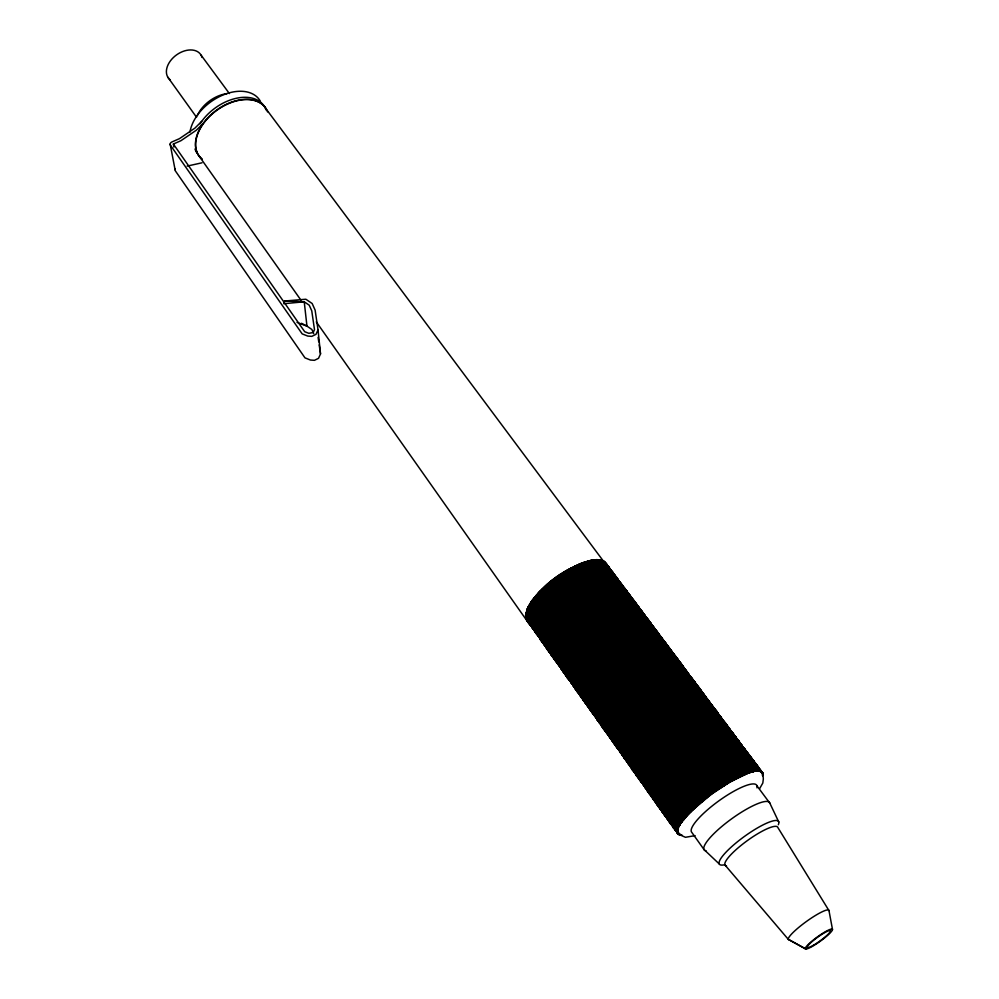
<?xml version="1.0" encoding="UTF-8"?>
<svg xmlns="http://www.w3.org/2000/svg" width="999" height="999" viewBox="0 0 999 999"><rect width="100%" height="100%" fill="white"/><g stroke="black" fill="none" stroke-linecap="round" stroke-linejoin="round"><path stroke-width="1.5" d="M630.606 596.578L629.857 596.453L638.586 606.73C676.51 666.358 678.87 739.372 696.965 805.956C693.006 810.751 666.957 831.38 681.98 835.064L679.832 835.201L677.322 831.368L679.108 834.739L679.869 834.677L677.297 831.892L678.046 831.83M689.76 676.298L671.116 651.023L670.067 651.211L650.574 630.794C625.162 607.429 596.84 587.437 566.77 570.541C553.059 578.259 540.884 588.836 531.368 601.435L527.922 607.28L525.561 615.621L539.435 634.427L553.771 657.929C596.728 717.919 670.329 742.594 729.794 782.155L748.888 772.789L754.62 771.191L761.113 771.315L762.886 773.039L763.323 779.033L762.811 783.041L759.627 788.636M744.305 749.375L741.77 745.104C729.282 729.807 718.493 713.286 705.918 698.064L705.257 697.377C701.273 689.447 694.23 683.716 690.172 675.848L688.748 675.074L679.932 662.05L675.324 657.33L667.369 645.242L663.461 641.233L640.247 609.053L637.986 607.342L634.54 601.311L630.619 597.265L604.994 562.2L603.046 560.714L596.965 559.64L590.996 560.302C564.847 567.869 540.334 585.102 527.085 609.153L538.936 634.015L558.99 652.21L579.919 667.095L603.758 681.668L686.638 728.583L715.321 746.902L749.537 772.826L741.645 752.959L727.172 726.036L726.136 726.285L706.081 705.257C656.755 658.204 594.305 629.607 535.826 596.141L540.097 611.263L551.086 641.071L564.822 669.842C610.064 720.229 677.697 742.594 732.529 780.644C725.037 747.364 714.322 714.535 696.64 685.189L695.604 685.401L675.848 664.71C639.06 630.294 595.354 604.645 550.911 581.48C559.09 625.836 571.828 669.642 592.981 709.652C624.575 747.227 671.415 768.231 712.824 793.243L729.794 782.155C721.94 746.465 711.388 710.901 692.344 679.432L691.308 679.645L671.603 659.003C636.688 626.435 595.616 601.548 553.483 579.52C561.763 626.498 574.637 673.089 597.065 715.421C626.773 751.148 670.804 771.678 710.039 795.329L712.824 793.243L697.502 722.776L689.597 695.217L680.119 670.429L666.92 645.404L642.27 619.655L617.944 598.713L592.107 580.032L572.152 567.594C583.591 632.08 594.542 698.114 626.086 756.43C643.156 779.208 669.03 794.442 692.432 810.152L710.039 795.329C698.413 742.482 691.133 686.975 662.737 639.797L661.688 639.984L659.939 636.875L638.136 614.11L613.861 593.219L588.086 574.6L574.8 566.321C587.162 633.129 597.439 701.872 630.294 762.374C645.716 783.303 669.13 797.652 690.396 812.212L692.432 810.152C671.353 741.033 670.779 664.909 633.878 601.186L632.829 601.336L613.686 581.318L589.735 560.726L581.493 563.111L566.77 570.541C576.81 630.244 588.773 690.759 617.719 744.605C638.286 771.028 669.043 788.161 696.965 805.956C710.376 793.855 725.611 783.628 741.832 775.736C747.851 773.463 762.499 766.183 762.512 775.761M645.429 616.52L640.409 609.777L617.732 586.725L587.337 561.488C606.543 638.985 612.187 721.29 651.585 792.457L655.893 798.551L682.03 821.752C646.415 740.808 652.622 646.89 609.727 568.868L608.678 568.993L600.174 560.039L589.735 560.726C610.526 640.284 615.272 725.262 655.893 798.551L660.214 804.657L680.606 823.551L677.634 828.845L677.647 833.815L679.108 834.739M525.561 615.621L528.059 621.44L557.292 661.076L559.053 665.297L563.299 670.017L565.059 674.25L569.33 679.008L569.018 679.844L585.164 700.474L591.296 709.627L590.971 710.451L605.406 728.146L619.855 748.101L636.738 772.939L639.797 779.682L634.29 771.278L634.665 770.479L630.082 765.321L607.404 730.494L578.733 692.207L562.937 667.644L540.971 637.412L530.944 614.597L527.085 609.153M616.545 578.521L620.854 582.941L624.175 588.761L628.109 592.807L650.474 623.576M640.584 780.231L638.898 776.46M641.907 612.062L641.907 611.376M638.586 778.308L644.03 785.102L640.746 781.83L627.859 760.739L628.234 759.939L603.059 726.623L591.021 707.342L578.571 691.033L566.908 673.251L556.805 660.726L551.123 650.936L546.915 646.266L543.456 638.486L537.237 630.444L527.247 609.79L526.773 611.45C537.687 644.03 573.688 657.654 599.612 675.898C651.648 705.581 706.305 732.267 751.448 772.302C745.291 757.504 739.198 741.745 729.008 729.295L706.081 705.257L701.71 699.4C654.095 654.145 594.38 625.636 537.587 594.03L544.018 616.758L555.032 646.628L570.404 678.508L589.485 708.478C616.046 750.162 659.877 777.409 701.972 801.66C686.363 741.021 683.279 674.063 647.864 620.666L625.849 597.627L601.735 576.885L582.517 563.024C598.438 636.463 606.256 713.361 643.019 780.356C653.296 796.078 670.479 806.468 684.889 818.131C654.807 740.821 658.791 652.834 617.719 579.557L616.67 579.695L597.689 559.84C628.721 645.891 627.197 742.032 673.276 823.126L677.672 829.332C629.994 746.515 633.953 647.19 599.125 560.177L614.997 576.71L639.01 607.804M659.465 635.414L648.601 621.453L646.74 617.632L642.819 613.598L642.657 612.175L617.732 586.725L615.996 583.716L613.998 583.953L611.713 581.555L595.704 560.064C624.325 644.442 624.063 737.861 668.905 816.945L670.691 820.279L678.408 827.896C632.342 745.142 638.398 645.816 600.561 560.514L601.61 560.377L612.911 572.302L615.871 577.41M652.197 626.036L649.15 620.791L643.568 614.397M612.662 574.338L613.723 574.2C655.769 649.837 650.511 740.846 683.466 819.942C670.866 809.689 656.093 800.236 647.29 786.4C609.178 717.332 602.522 637.712 584.927 562.25L597.714 571.478L621.778 592.17L645.254 616.058L650.287 623.813L654.944 628.608L655.381 630.906M593.718 560.277L605.656 570.541L627.447 593.331C668.88 658.591 666.296 740.384 690.396 812.212L688.361 814.26C669.492 800.586 648.189 787.512 634.515 768.343C600.387 705.631 590.759 634.165 577.459 565.059L609.802 587.762L634.028 608.591L638.136 614.11L665.646 642.856L669.43 649.3L667.369 645.242L662.737 640.471L656.643 630.993L652.722 626.972L642.045 612.112L640.996 612.275L621.778 592.17L620.042 589.135L618.044 589.398L613.998 583.953L612.025 584.215L609.74 581.805L593.718 560.277C619.817 643.031 621.028 733.666 664.547 810.788L668.905 816.945L679.133 826.46C635.164 743.606 642.457 644.567 601.997 560.851L607.392 566.495L627.31 592.469M646.915 619.093L644.505 615.259M648.401 620.654L647.677 619.193M651.947 796.203L641.533 781.83M686.613 672.115L688.336 675.199L688.386 673.363L681.318 665.459C647.939 627.21 605.794 597.877 561.351 573.901C570.529 628.608 583.054 683.578 609.415 732.866L632.317 769.904L644.542 784.115M649.35 622.227L625.849 597.627L624.113 594.592L622.115 594.842L618.044 589.398L616.071 589.647L612.025 584.215L610.039 584.465L607.754 582.055L591.733 560.501C615.197 641.645 618.106 729.457 660.214 804.657L664.547 810.788L679.869 825.012C638.473 741.895 646.091 643.456 603.433 561.188C624.587 591.046 631.38 628.658 639.123 663.798C649.425 717.856 659.303 772.502 680.606 823.551L688.361 814.26C662.262 740.296 665.883 655.581 623.401 587.924L595.704 560.064M671.016 651.373L650.099 622.327M679.832 824.512L619.505 739.447L617.744 735.689L623.039 728.134C639.472 709.827 660.252 694.705 683.328 686.151L691.183 684.54L708.591 702.784L709.627 702.559C723.326 725.636 733.541 750.611 740.409 776.535C702.509 749.362 660.739 728.321 620.466 704.969C596.952 689.71 570.154 675.774 552.984 653.109L539.335 624.512L531.156 602.297C594.155 641.982 664.959 670.591 719.292 722.976L739.485 744.143L740.509 743.88L755.256 771.24C714.66 733.104 666.033 705.294 617.332 678.933C585.227 660.789 551.448 643.368 526.073 616.008L531.655 625.624L541.483 637.774L547.127 647.489L557.105 659.864L562.812 669.68L578.896 690.197L591.158 708.491L595.367 715.371L595.029 716.196L597.464 718.818L597.127 719.63L624.125 755.094L626.261 758.591L625.898 759.402L630.456 764.522L635.601 773.738L640.983 778.933L640.609 779.72L645.292 786.001L644.904 786.787L647.489 791.121L651.523 795.454L650.374 793.256M665.097 643.344L651.048 623.913L649.225 623.301L629.932 603.096L605.769 582.305L580.107 563.798C594.343 635.214 603.384 709.402 638.761 774.337C650.524 791.92 670.179 803.121 686.325 816.308C659.29 740.746 661.675 655.881 621.74 584.939L620.679 585.077L601.66 565.184L599.962 562.212L592.719 563.286L589.735 560.726M746.278 751.947C692.519 680.356 607.267 644.755 532.305 600.337L543.231 630.007L556.918 658.666L573.463 685.801C585.864 702.647 600.824 717.931 609.865 737.299C622.639 754.757 638.136 770.554 647.502 790.559L651.685 796.215M640.646 610.764L649.15 620.791L648.801 621.678L653.246 626.273L656.318 631.543L652.734 626.286L645.704 625.049L639.81 625.986C613.486 634.69 588.911 651.935 574.313 675.736L576.048 679.382L679.869 825.012M654.195 628.521L654.208 627.847M663.885 641.47L665.272 643.731L665.646 642.856L661.013 638.061L656.643 630.993L654.42 629.345L650.836 623.114L646.153 617.607L645.104 617.782M711.163 704.957L692.644 679.045L685.576 671.153C650.474 630.769 605.481 600.674 558.628 575.574C567.532 627.772 580.182 680.019 605.282 727.022C631.193 759.028 669.817 778.321 704.47 799.5C690.321 741.196 686.051 677.247 651.985 626.186L629.932 603.096L628.184 600.049L626.186 600.324L622.115 594.842L620.142 595.117L616.071 589.647L614.098 589.909L610.039 584.465L608.004 584.74L591.945 563.099C569.193 569.817 548.751 584.652 533.928 603.146L528.771 612.699L531.093 615.234L530.469 616.246L532.792 618.781L532.155 619.792L534.477 622.327L533.853 623.339L536.176 625.886L535.539 626.897L537.874 629.432L537.237 630.444L538.748 633.304M602.722 565.034L594.979 565.659C571.391 572.077 550.162 587.574 535.252 606.893L530.944 614.597L533.266 617.132L543.306 637.861L626.723 754.919L628.433 758.104L627.797 759.64L629.932 763.186L636.675 771.877L649.512 790.996L654.27 800.436L655.044 800.399L651.748 797.152L647.065 790.309L647.452 789.522L642.819 784.302L643.194 783.516L640.671 780.781L641.046 779.982L636.438 774.799L636.738 772.939L634.59 769.417L628.309 761.026L627.235 761.9L628.883 763.673M662.737 639.797L663.461 641.233L656.88 631.83L634.028 608.591L632.28 605.544L630.282 605.819L626.186 600.324L624.213 600.599L620.142 595.117L618.156 595.379L614.098 589.909L612.062 590.197L608.004 584.74C585.189 591.758 564.697 606.643 549.587 625.112L544.83 632.916L546.503 636.538L617.807 736.288L617.182 737.824L618.881 740.983L679.095 825.961M657.592 633.279L656.867 632.504M660.439 637.062L654.407 628.671L653.371 628.846L636.375 611.051L628.421 612.225L622.027 604.22L596.128 585.489L569.492 568.856C580.057 631.043 591.67 694.367 621.89 750.499C640.584 775.174 669.08 791.083 694.48 808.091C675.624 741.071 673.613 668.006 637.949 606.643M659.303 635.664L656.88 631.83M660.052 635.764L665.272 643.731M655.781 801.46L655.019 800.948M692.344 679.432L695.092 683.466M657.542 804.232L652.372 796.353M658.915 637.075L661.038 637.399L663.211 639.672C668.181 648.963 676.048 655.893 681.306 664.984M651.773 625.374L653.246 626.273L652.896 627.16L657.367 631.78L663.186 640.347L655.781 631.306L654.745 631.505M638.736 608.141L628.209 593.456L608.379 573.389L606.705 570.392L598.988 571.041C575.374 577.547 554.133 593.044 539.148 612.362L534.815 620.054L537.15 622.589L540.397 629.095L539.91 630.731L627.36 753.396L629.07 756.593L628.433 758.104L636.9 770.054L636.301 772.677L649.462 789.947L653.796 797.052L653.408 797.839L655.968 800.611L655.606 802.409L660.314 809.277L661.088 809.227L657.792 805.968L645.242 784.952L644.855 785.738L649.125 791.77L666.733 814.372L672.427 823.188M661.001 808.641L659.315 806.455L662.774 811.425M696.64 685.189L696.628 685.826C710.414 702.384 721.827 721.228 735.963 737.724L737.399 740.072M662.487 638.923L677.235 659.477M666.633 645.154L666.658 644.492M671.253 651.398L669.093 647.652L666.92 645.404L665.871 645.591L646.415 625.212L622.027 604.22L612.062 590.197C589.235 597.302 568.718 612.2 553.546 630.656L548.214 640.122L549.925 643.706L617.182 737.824L616.558 739.36L618.256 742.519L678.371 827.397M661.813 810.289L658.141 804.158L653.446 798.863L653.833 798.076L649.175 792.806L649.562 792.032L647.015 789.272L647.34 787.449L640.534 778.671L641.146 776.073L636.9 770.054L637.549 768.556L629.07 756.593L630.444 754.095L628.646 750.349L599.425 709.178C581.318 665.384 571.952 618.743 564.06 572.215C596.628 590.034 627.409 611.201 654.745 636.388L677.085 659.79C700.386 699.312 709.165 744.942 718.468 789.285C672.939 761.101 620.242 739.497 584.865 698.164C566.308 662.849 553.946 624.612 546.078 585.576C607.467 617.357 669.342 652.984 713.473 707.379M678.196 660.851L678.184 659.627L676.036 658.054L670.117 649.338L667.282 648.289L668.319 648.089L677.472 658.865L698.438 688.361L703.671 693.718L703.646 694.904L701.947 693.169M671.116 651.023C696.852 693.556 705.556 743.219 715.609 791.158C672.102 764.71 622.365 743.331 588.923 703.895C568.968 666.233 556.605 625.137 548.339 583.453C595.067 607.817 641.445 634.178 680.119 670.429L699.924 691.171L700.961 690.958L710.326 703.471M670.092 649.999L671.54 650.824L675.262 656.593M677.097 659.352L672.564 652.509M687.474 673.314L675.024 655.694L650.574 630.794L648.788 627.697L640.859 628.97C617.919 636.65 597.302 651.635 581.618 670.042L575.499 680.968L577.235 684.602L616.558 739.36L615.946 740.896L617.632 744.043L677.634 828.845M700.961 690.958C717.294 718.181 727.921 748.338 735.264 779.12C678.92 738.973 607.854 716.171 560.864 664.248L547.152 635.526L534.065 598.239C594.255 633.541 659.415 662.337 710.464 711.151C718.144 720.341 726.86 731.168 736.038 737.911L740.384 743.643C729.982 728.533 717.107 715.272 704.22 702.022L696.39 703.746C673.276 712.562 652.447 727.722 635.776 745.991L630.394 753.508L638.898 765.496L637.549 768.556L641.82 774.575L641.146 776.073L652.26 790.983L654.02 794.242L653.334 795.741L662.449 810.264L662.05 811.038L664.622 815.371L672.252 824.749L677.684 833.278C671.803 824.824 668.131 815.696 659.877 807.479L660.277 806.705C658.778 804.782 655.244 801.935 655.931 799.575L646.902 787.187L649.263 781.405C665.858 758.291 690.858 740.721 717.282 730.257L724.75 728.658L726.61 731.955L746.565 752.834L756.231 765.321L756.405 764.285C725.149 729.033 688.261 699.2 647.614 675.374C608.441 651.623 566.158 632.979 528.858 606.193L545.154 642.045C562.162 664.497 588.773 678.209 612.075 693.269C657.13 719.155 703.933 742.569 745.217 774.425L732.654 740.896L716.633 711.063L688.711 681.955L663.773 660.439L637.25 641.183L609.914 623.975L543.831 587.687C551.423 624.063 563.623 659.49 580.831 692.457C618.169 735.639 673.776 757.504 721.34 787.424C711.163 743.268 703.346 695.354 675.699 658.291L675.724 656.418L669.405 648.588M675.024 655.694L690.122 676.498C698.451 689.298 709.003 700.212 717.12 712.936L717.831 712.974C724.762 723.551 732.717 733.603 740.384 743.643L735.014 738.174M699.924 691.171L705.257 697.377L680.119 670.429L678.296 667.257L670.416 668.768C647.377 677.047 626.66 692.132 610.451 710.464L605.244 718.069L603.421 722.776L605.182 726.46L615.946 740.896L615.247 741.882C639.51 767.22 669.342 786.225 699.462 803.808C683.279 741.445 679.582 674.188 646.153 617.607M676.036 658.054L676.073 657.404M658.566 634.228C688.224 683.728 694.792 742.132 707.255 797.414C670.479 776.186 632.529 755.256 602.834 724.337L603.521 723.338L579.095 688.823L580.669 683.441L585.689 675.749C601.448 657.354 622.077 642.357 645.029 634.59L652.959 633.279L654.745 636.388L679.233 661.326L685.189 670.104M679.195 661.975L679.233 661.326M709.627 702.559L716.633 711.063L716.208 711.912L714.747 710.364M622.077 752.684L621.815 754.57C635.839 774.725 653.933 792.182 664.647 814.834L674.762 828.596M627.634 760.214C610.214 741.408 599.238 717.881 583.229 698.214L582.454 695.541L584.727 689.16L589.785 681.48C605.606 663.099 626.248 648.076 649.225 640.234L657.142 638.885C662.05 646.54 669.38 652.372 675.386 659.178C706.83 692.794 712.911 742.719 724.2 785.551C674.837 755.032 619.692 731.743 578.421 689.834L579.095 688.823L575.074 683.154L575.624 681.568L563.636 664.647L564.585 660.776L569.492 653.034C584.964 634.602 605.531 619.655 628.421 612.225L632.554 617.782L640.496 616.57L642.27 619.655L665.209 642.981L682.392 665.247L682.005 666.121L686.613 670.903L686.226 671.778L682.392 665.247L678.633 661.35M682.055 665.521L682.717 666.907M678.383 834.277L673.301 825.124L677.684 832.292L673.289 827.647L677.559 832.816M619.742 750.749L613.773 740.933L607.167 732.429L601.173 721.216C577.41 676.548 564.585 627.147 556.056 577.547C607.867 604.345 656.78 637.861 695.104 682.267L694.705 683.129L683.453 666.97M623.875 756.605L619.592 749.999L619.405 747.776L621.94 741.608L627.272 734.065C643.781 715.771 664.572 700.636 687.662 691.995L695.504 690.346L712.961 708.628L713.985 708.391L724 722.04L725.349 722.739L728.583 728.271M684.49 669.38L682.392 666.47M688.336 675.199L688.736 674.35L686.313 671.216L677.497 670.691C648.239 679.645 617.707 699.213 604.932 727.846L605.057 728.97M677.322 831.368L679.145 834.215L675.836 830.956L673.314 826.111L677.684 833.278M686.962 672.577L699.375 687.986L703.259 694.58L701.822 693.056M688.748 675.074L688.061 674.362M717.831 712.974L718.318 714.872L719.692 715.559M691.221 678.284L687.699 672.652M691.957 678.346L692.594 679.695L690.459 677.447M700.336 690.534L693.069 680.144M586.638 702.434L588.798 694.892L593.881 687.237C609.79 668.855 630.444 653.833 653.421 645.891L661.338 644.517L671.603 659.003L695.504 684.003M696.228 684.065L698.276 687.699M697.302 686.525L694.867 682.654M697.976 687.225L698.026 686.575M727.172 726.036L741.77 745.104M598.838 719.705L601.111 712.25L606.281 704.632C622.414 686.276 643.119 671.216 666.146 663.024L674.038 661.55L675.848 664.71L701.186 690.484L720.192 717.482L746.116 751.385M701.61 692.282L700.923 691.595L705.481 696.241L708.416 701.298L704.158 694.879L705.918 698.064L707.966 699.487M702.759 694.143L703.421 694.829L701.41 693.993L686.875 678.758L679.008 680.344C655.943 688.798 635.189 703.908 618.831 722.215L613.561 729.794L611.088 736.013L611.4 739.372L618.93 750.162M692.782 682.442L693.806 682.217L701.41 693.993L707.816 699.987L715.259 710.351M709.14 701.335L729.008 729.295L751.922 758.278L755.232 763.923M727.135 726.41L707.816 699.987M713.473 707.142L713.411 707.767L711.875 706.118L712.287 705.257L710.913 704.532M740.509 743.88L754.52 763.111L755.818 763.686L758.441 768.581L762.886 773.039M714.61 709.69L710.976 703.908M717.12 712.936L714.672 709.065M713.985 708.391C726.31 729.47 736.388 751.885 742.819 775.474C703.296 745.866 658.89 723.788 616.271 699.113C592.857 683.94 566.158 670.117 549.063 647.564L535.452 619.03L530.007 604.245C603.533 651.81 689.248 684.228 746.852 753.184L753.87 760.963L762.187 773.051C756.393 765.546 751.348 757.492 744.917 750.474L739.485 744.143M724.337 722.514L720.916 717.519L716.208 717.157L712.986 713.786L705.182 715.584C679.482 725.961 655.257 743.094 638.898 765.496L680.606 823.551M721.49 718.793L720.841 718.144M722.202 718.818L722.714 720.754L727.222 725.324L734.078 735.851L738.561 740.409L738.124 741.246L742.557 747.177L741.108 744.817M644.792 784.69L647.477 777.584C664.073 755.244 688.311 738.099 714.035 727.509L721.827 725.649C729.295 736.638 739.497 748.114 749.475 755.893L755.344 764.023M753.296 761.413L720.916 717.519M605.519 729.27L605.294 731.193L606.605 732.704L594.755 713.923L596.99 706.443L602.135 698.813C618.194 680.444 638.873 665.396 661.887 657.292L669.792 655.856L687.037 673.913L688.074 673.713C708.491 707.292 718.718 745.616 727.06 783.678C675.524 750.299 614.085 727.846 572.802 681.118L558.99 652.21L547.939 622.265L539.348 591.908C594.455 621.69 651.41 650.137 697.364 693.568L701.71 699.4L727.222 725.324L727.072 727.072L725.886 724.949M727.834 726.673L729.745 728.608M736.038 737.911L750.699 765.122L753.358 771.765C700.199 722.439 632.754 693.693 571.84 655.769C556.043 642.669 533.191 633.279 526.148 612.462L526.773 611.45C593.843 665.259 679.782 691.608 741.645 752.959L759.14 771.315L753.995 761.925L752.971 762.212L732.654 740.896C673.501 683.291 594.193 655.219 527.709 608.141L541.271 636.55C558.191 658.878 584.702 672.489 607.904 687.462C655.431 714.485 704.47 739.435 747.614 773.363L737.137 746.915L720.978 716.895L693.031 687.749L668.044 666.183L641.445 646.865L614.035 629.595L541.583 589.797C549.15 623.463 560.864 656.168 576.81 686.775L583.928 700.886L593.556 713.773M730.281 730.556L726.136 726.285M730.993 730.581L735.963 737.724L735.414 736.5M733.441 734.452L716.208 717.157L717.232 716.895M632.067 766.695L634.64 759.49C650.873 737.062 675.087 719.929 700.774 709.652L708.591 707.891L710.464 711.151L734.702 736.475M741.021 744.542L742.294 746.315L738.611 741.196L731.992 740.833L726.223 742.282C698.576 754.357 669.73 771.94 655.494 799.337L662.399 808.228L672.589 824.924M679.133 826.46L641.82 774.575L643.181 771.528C659.652 749.163 683.89 732.017 709.602 721.528L717.394 719.705L719.292 722.976L743.693 747.789L761.013 771.915L757.779 766.408L753.92 762.524L754.52 763.111M751.223 758.266L743.693 747.789M744.305 748.388L746.403 752.047M747.564 753.184L748.076 754.382M748.775 754.37L754.12 761.837L753.646 762.649M762.187 773.051L752.672 759.789L748.463 756.168L746.565 752.834L745.554 753.121M752.572 760.389L753.77 761.563L752.072 759.365M678.408 827.896L654.02 794.242L656.118 789.759C672.951 767.482 697.215 750.324 722.964 739.535L730.731 737.599L732.654 740.896L758.366 766.995L761.6 772.477L753.92 762.524M758.99 768.768L762.786 773.613L760.913 770.316L752.971 762.212M571.103 682.28L567.145 677.647L556.618 659.515C566.833 631.256 595.841 613.136 623.301 603.771L626.336 606.381L749.537 772.826M682.03 821.752L560.189 650.287C576.111 626.823 602.21 606.83 630.981 602.921M175.25 169.143A3.184 2.385 -8.2 0 0 175.424 170.966L304.982 357.867L310.452 360.04L314.435 360.327L318.519 358.329L320.517 353.921L318.032 329.895L315.122 310.115L312.163 303.509L305.856 299.238L284.565 301.024L283.791 303.708L304.233 301.798L309.228 305.195L311.763 310.851L314.498 329.658L313.199 332.492L308.828 333.329L304.707 331.718L173.364 144.031L180.894 140.722L196.378 130.17L203.172 123.426M561.7 668.893L557.492 662.262L551.436 655.431L533.528 625.611L526.311 617.257L531.943 624.75L535.963 633.528L552.984 653.109L569.492 680.182C581.855 696.965 596.753 712.187 605.756 731.493C618.493 748.875 633.928 764.61 643.256 784.552C651.798 798.451 665.621 808.79 672.577 823.925M525.799 616.87L529.907 621.415L537.824 633.541L539.872 636.875L539.81 638.973C588.473 705.968 672.839 730.694 737.986 777.609C730.531 749.387 720.391 721.815 705.282 696.74L704.245 696.977M539.872 636.875L543.094 642.832L543.918 642.919L543.681 644.442L549.675 651.211L553.271 657.579L564.01 672.152L563.199 672.065L550.824 651.798L552.285 646.291L550.574 642.694L540.397 629.095L540.909 627.409L539.335 624.512L527.709 608.141M531.63 626.41L526.273 619.368L526.548 618.506L537.387 631.068L537.1 631.93L541.196 638.636L544.58 642.432M540.084 638.099L542.195 642.095L547.777 648.376L547.552 649.924L564.822 669.842L576.598 689.148M527.597 618.955L525.686 614.11L526.311 613.099C598.089 673.401 694.392 699.762 757.854 771.29L749.475 755.893M528.109 619.33L527.834 620.204L533.041 628.883L536.238 632.055L534.39 629.969M529.632 622.29L529.52 619.542L526.311 613.099M529.857 623.526L530.144 622.664M530.369 623.9L530.094 624.762L545.154 642.045L550.636 651.023M551.648 653.858L551.436 655.431L557.754 663.124M533.241 626.473L533.379 624.987L526.773 611.45M533.466 627.722L533.753 626.848M533.691 628.945L533.978 628.084M556.605 659.939C549.038 645.054 536.063 634.028 526.873 620.404L525.836 614.747L542.195 642.095L543.019 642.182L533.916 630.182L534.203 629.32M644.43 615.696L631.131 598.301L614.735 581.156C587.474 583.99 563.948 602.672 546.99 623.364L543.456 629.17L541.196 638.636L553.371 655.519L555.432 658.89L555.344 660.951L563.486 671.203L563.199 672.065L580.831 692.457L597.589 719.942C610.239 737.187 625.561 752.809 634.815 772.602L636.525 775.861L644.592 785.164M535.726 632.292L535.564 628.958L531.431 624.375L531.843 622.065L529.52 619.542L530.144 618.531L527.834 615.996L528.459 614.984L526.148 612.462M537.612 632.305L537.762 635.626L541.908 640.222L549.987 652.31M539.148 635.289L539.435 634.427M539.36 636.513L539.647 635.651M544.43 643.918L546.291 646.016L541.62 641.083L541.758 634.914L539.423 632.367L540.059 631.356L537.724 628.808L538.361 627.797L536.026 625.249L536.663 624.238L534.328 621.703L534.964 620.679L532.629 618.144L537.824 608.603C552.709 590.122 573.176 575.274 595.941 568.481L598.701 568.431L600.973 570.816L750.798 772.252M543.019 640.771L544.942 633.591L538.698 625.524L543.069 617.844C558.129 598.551 579.37 583.041 602.996 576.448L610.714 575.761L616.42 584.165L617.469 584.015M543.531 641.133L543.231 641.995L547.327 648.701L549.675 651.211L549.375 652.06L561.675 668.668M545.067 644.13L545.367 643.269L550.836 652.235M545.279 645.342L545.579 644.492M553.671 657.255L554.72 659.29L545.491 646.553L545.779 645.704M559.403 665.634L560.951 667.295L557.742 664.098L557.292 661.076L567.257 675.624L567.145 677.647L569.58 680.032M577.285 690.671L583.154 698.426L573.513 686.425L572.677 680.519L573.763 677.334C588.873 651.198 617.282 630.094 647.452 625.024L649.188 628.121L650.224 627.921M548.763 648.426L547.352 643.993L545.017 641.433L545.504 639.81L541.608 634.303L542.107 632.667L538.211 627.172L538.848 626.161L536.513 623.613L541.733 614.085C556.693 595.604 577.172 580.744 599.949 573.876L604.695 573.576L606.967 575.961L752.709 771.727M548.963 649.637L549.263 648.788M549.462 649.999L549.675 651.211M551.323 652.147L551.023 653.009L560.864 664.248L577.447 691.433C583.578 702.397 594.842 709.852 600.586 721.191M551.223 654.208L551.523 653.358L557.192 663.111M552.684 653.958L551.273 649.525L548.926 646.952L549.425 645.329L545.504 639.81L546.003 638.174L542.107 632.667L542.594 631.018C556.281 607.042 580.819 589.81 607.03 581.868L612.974 581.131L620.142 582.667L622.477 585.864L604.208 561.338M553.184 654.32L553.271 657.579L557.917 662.474L555.531 659.365L557.105 662.399M554.745 657.342L556.093 651.236L552.147 645.666L552.684 644.005L551.086 641.071L540.909 627.409L545.654 619.592C560.689 601.111 581.168 586.251 603.97 579.295L609.964 578.546L612.974 581.131L754.62 771.191M619.305 581.755L603.433 561.188L608.953 567.007L612.587 573.214L612.911 572.302L612.137 572.127M554.932 658.541L555.244 657.692M558.678 662.899L560.052 656.818L556.093 651.236L556.643 649.575L555.032 646.628L552.684 644.005L557.504 636.213C572.752 617.769 593.281 602.859 616.121 595.666L618.156 595.379L624.013 603.933L625.986 603.658L628.309 606.093L751.448 772.302M559.165 663.249L558.866 664.098L568.806 675.474L582.679 698.226M560.739 666.296L560.726 663.648L559.153 660.651L552.847 652.497L553.359 650.886L549.425 645.329L552.509 638.311C567.045 616.795 590.222 600.212 615.134 592.782L622.827 592.007M567.257 675.624L570.417 681.505L571.228 681.555L564.073 672.789L560.926 667.482L561.238 666.633M562.986 670.866L561.113 668.668L561.426 667.832M622.477 585.864L620.104 582.779M564.522 670.691L563.111 666.246L560.726 663.648L561.251 662.037L559.665 659.04L553.359 650.886L554.383 647.639C568.169 623.95 593.106 606.343 619.205 598.264L626.897 597.452M564.697 671.89L565.009 671.041M753.358 771.765L634.39 611.326L632.055 608.878L627.397 609.29C601.273 617.569 576.323 635.164 562.312 658.816L561.251 662.037L563.636 664.647L562.449 667.27L562.812 669.68L581.293 695.941L580.968 696.778L589.348 707.342L589.023 708.166L593.069 713.885L599.437 721.141L599.238 723.089L600.037 723.139L588.873 707.017L588.811 703.321C602.047 675.711 631.43 655.981 660.489 647.851L664.173 647.452M565.184 672.227L564.872 673.064L576.81 686.775L588.648 706.193M566.77 675.274L566.421 672.876L568.019 668.056L560.052 656.818L560.601 655.169L556.643 649.575L561.488 641.795C576.81 623.351 597.352 608.428 620.204 601.161L624.213 600.599L625.986 603.658L629.932 603.096M608.741 569.243L609.078 568.344M587.262 703.908L587.087 705.893L605.282 727.022L622.265 754.857C635.177 772.527 650.861 788.486 660.339 808.728L662.1 812.05L677.672 830.331C668.556 814.297 653.046 802.959 645.292 786.001L655.893 798.551L661.7 808.054M589.535 708.266L581.493 697.714L578.896 693.356L579.058 691.37L568.843 678.671L568.681 674.874L564.697 669.243L566.296 664.435C580.431 640.809 605.382 623.214 631.518 614.835L639.185 613.935L640.908 617.007L641.945 616.82M570.566 679.72L572.027 673.701L568.019 668.056L568.593 666.408L566.957 663.436L560.601 655.169L565.484 647.402C580.869 628.97 601.435 614.035 624.313 606.68L630.282 605.819L632.055 608.878L635.077 608.416M570.741 680.893L571.053 680.057M571.228 681.231L570.916 682.067L584.865 698.164L601.66 725.699C608.878 738.011 621.39 746.728 627.597 759.852M572.802 681.118L572.989 685.476L579.87 694.605M621.528 751.31L623.701 745.379C641.358 720.766 668.331 699.924 698.401 693.318L700.212 696.553L725.349 722.739L725.286 723.888M576.485 687.612L578.346 681.418C592.832 657.854 617.782 640.272 643.968 631.593L651.61 630.594M576.648 688.786L576.972 687.949M576.81 689.947L577.135 689.11M595.029 716.196L595.978 717.382M580.506 693.306L582.392 687.125C596.99 663.586 621.952 646.003 648.151 637.225L655.781 636.188M580.981 693.631L582.754 697.889M581.143 694.792L581.293 695.941M583.229 698.214L582.904 699.038L587.899 705.956L585.501 703.396L583.379 699.362L583.066 700.199L601.173 721.216L618.119 748.975C625.474 761.5 638.174 770.416 644.517 783.765M586.775 703.583L587.112 702.759M605.294 731.193L611.5 739.435M630.581 597.889L638.586 607.417L633.878 601.186M592.657 710.476L594.617 704.37C609.59 680.893 634.552 663.324 660.801 654.233L668.393 653.109L686.276 671.865M592.794 711.613L593.119 710.789M593.256 711.925L592.931 712.749L597.614 719.717M593.394 713.061L593.531 714.198L587.4 705.057M638.386 775.137L640.671 769.305C657.067 746.041 681.917 728.646 708.403 718.306L715.896 716.795M611.525 740.484L611.863 739.66L609.402 737L609.527 733.978M683.466 819.942L644.118 764.635C660.851 743.993 683.878 727.047 709.078 718.393M640.709 612.037L641.071 611.163L642.157 613.136M598.963 720.828L599.313 720.004M615.896 744.405L615.659 746.315L624.213 756.181L626.673 760.826M679.707 667.444L678.671 667.657L676.885 664.485L669.305 665.684C643.031 674.974 618.069 692.544 602.847 715.971L600.948 723.164L605.406 728.146M601.423 723.463L601.198 725.399L609.028 735.314L608.216 734.702M616.67 579.695L647.152 618.693L647.202 619.954M603.408 725.798L603.321 728.858L609.852 736.837M648.838 622.939L648.801 621.678L652.347 626.161M650.861 625.049L650.836 623.114L650.087 623.014M685.439 675.961L684.402 676.186L682.579 673.001L674.7 674.537C651.648 682.916 630.918 698.001 614.635 716.333L609.402 723.925L606.955 730.169L607.167 732.429L610.701 738.498L607.392 732.717M615.996 745.504L624.3 757.254L623.95 758.066L628.883 763.486M609.065 733.678L611.151 727.672C626.598 704.283 651.573 686.725 677.871 677.222L684.402 676.186M654.969 630.531L655.344 629.657L652.896 627.16L654.27 629.407M673.613 654.882L673.988 654.008L646.415 625.212L644.642 622.127L636.688 623.364L632.554 617.782C609.64 625.299 589.06 640.259 573.526 658.678L568.593 666.408L599.425 709.178L615.684 742.207L615.334 743.019M628.396 762.1L628.134 763.973L628.92 763.985L624.3 757.254M659.078 636.051L659.465 635.177M660.039 790.808L662.824 787.137L531.156 602.297M624.75 758.666L618.019 747.889L613.523 742.844L613.461 738.161L615.322 733.553C630.893 710.189 655.868 692.632 682.192 683.029L689.747 681.718M615.434 744.118L615.784 743.306M632.592 768.031L632.317 769.904L634.765 772.277M623.925 757.205L617.557 747.602L617.632 744.043L619.505 739.447C635.214 716.121 660.189 698.563 686.513 688.848L694.055 687.512L695.878 690.734L696.902 690.496M623.039 754.944L619.792 752.185L620.142 751.373L617.557 747.602M620.279 751.236L628.92 764.572L634.677 771.041L634.365 772.339L636.887 775.062L636.525 775.861L638.973 778.034M685.576 671.153L667.344 645.903L671.515 651.485L667.357 647.127L667.744 646.266M621.628 752.397L621.99 751.598M623.851 756.98L623.588 753.696L626.161 747.539L631.518 740.022C648.114 721.728 668.918 706.58 692.02 697.851L701.248 696.303M635.027 772.264L625.898 759.402M318.032 329.895L315.984 334.353L311.813 336.363L307.767 336.076L302.185 333.891L170.492 145.292A3.234 2.398 -8 0 1 171.928 141.958L179.445 138.661L194.917 128.122L201.698 121.379M645.354 787.037L644.979 787.836L645.766 787.824L640.671 780.781M679.894 663.91L679.894 662.699M632.517 766.97L631.405 767.806L630.269 765.646M698.975 688.848L699.375 687.986L691.308 679.645L685.252 670.754L684.215 670.978M651.723 795.566L651.336 796.353L653.883 799.113L653.508 799.899L655.956 802.072M638.448 776.198L638.823 775.399M644.442 785.077L642.757 783.253L642.632 781.156L644.954 775.336C661.438 752.197 686.425 734.627 712.836 724.263L720.316 722.714L722.165 725.998L723.189 725.736M703.483 694.667L696.852 685.389L697.215 686.912M662.474 811.275L662.1 812.05L662.861 812.025L659.315 806.455M651.198 793.243L653.571 787.487C670.317 764.41 695.316 746.84 721.74 736.251L729.208 734.627L731.068 737.936L732.092 737.662M651.236 794.28L651.623 793.506M651.673 794.53L656.031 803.208L660.302 807.716L659.914 808.491L664.622 813.823L664.223 814.597L672.464 826.173M657.667 802.896L660.464 795.891C677.422 773.638 701.698 756.48 727.447 745.579L735.214 743.606L737.137 746.915L760.139 771.016M658.104 803.134L657.792 805.968L677.672 829.332M709.69 703.796L710.114 702.959L706.143 698.026M755.244 767.232L741.645 752.959L739.71 749.637L731.955 751.648C706.193 762.649 681.917 779.807 664.822 802.035L662 809.015L672.602 825.911M675.486 828.708L675.099 830.469L675.873 830.419M662.025 810.027L662.424 809.252L659.815 805.444L662.262 799.737C679.258 776.71 704.27 759.153 730.719 748.338L738.161 746.64M714.447 708.753L714.385 709.902M677.26 830.107C674.35 823.164 666.096 817.494 664.547 810.788L666.633 805.893C683.766 782.904 708.778 765.334 735.227 754.42L742.657 752.672M664.572 811.812L664.173 812.587L668.943 818.955L673.289 827.647L674.063 827.584L667.182 818.131M671.191 822.414L669.692 821.977L662.424 809.252M674.025 828.121L671.128 822.539L666.383 817.157L666.333 814.11L669.205 808.203C686.413 786.013 710.701 768.855 736.488 757.741L744.23 755.694L746.166 759.028L757.567 770.953M668.506 817.719L671.016 812.075C688.274 789.123 713.298 771.553 739.76 760.514L747.177 758.74L749.088 762.087L750.099 761.8M668.518 818.73L668.93 817.956M668.943 818.955L668.543 819.729L671.49 824.812L672.989 825.224L671.278 823.388M668.955 819.954L668.556 820.728L677.684 831.318L672.876 823.9L675.411 818.281C692.819 795.366 717.844 777.796 744.317 766.645L751.723 764.822L756.28 770.928M724.188 722.789L722.702 721.216L723.139 720.391M672.439 824.187L670.704 822.314L670.691 820.279L673.601 814.41C690.946 792.244 715.234 775.074 741.033 763.86L748.763 761.762L753.308 767.869L754.645 767.894M672.452 825.174L670.704 822.314M677.26 831.093L675.074 826.473L678.021 820.629C695.479 798.501 719.792 781.318 745.591 770.004L753.308 767.869L755.256 771.24M675.074 828.483L675.486 827.721M746.753 752.284L749.287 755.569L747.002 753.134L747.452 752.297L742.082 746.827L741.071 747.115M735.863 738.835L736.313 738.024L734.577 736.226M744.73 750.699L745.179 749.887M763.124 773.888L759.153 768.493M558.99 652.21L556.918 658.666M573.888 677.934L573.339 679.532M624.425 744.392C640.409 721.403 664.772 704.482 690.858 694.692L701.098 693.618L710.289 708.391L711.313 708.129L714.672 714.26L715.696 714.01L720.616 723.076L721.64 722.814M623.788 745.928L621.815 749.962L622.277 755.431L623.064 755.431L621.39 752.796L623.064 755.431L621.815 754.57M641.408 768.331L642.757 766.483M640.746 769.842L638.686 773.813L639.023 779.145L640.696 780.931M658.666 792.632L655.893 798.551M686.325 816.308L664.223 785.301C683.341 765.471 706.53 747.215 733.666 740.621M711.013 717.944L714.872 717.045M661.188 647.989L666.945 647.876M695.079 835.626L685.451 837.299L680.581 835.139L678.895 833.291M754.932 768.219L755.943 767.919M757.23 767.956L756.218 768.256L758.865 770.978M750.386 762.137L751.398 761.837M751.685 762.175L752.697 761.875M748.488 758.778L747.464 759.078L742.369 749.737L741.358 750.024L737.886 743.731L736.862 744.005L731.842 734.789L730.818 735.064L727.397 728.845L726.373 729.108L721.428 720.017L720.404 720.279L717.032 714.123L716.008 714.385L711.126 705.394L708.591 702.784M748.763 759.115L749.787 758.828M750.062 759.165L751.073 758.878L754.595 765.222L755.606 764.934L759.14 771.315M745.566 755.731L744.555 756.018L741.058 749.687L740.047 749.962L736.575 743.656L735.551 743.943L730.519 734.715L729.507 734.989L720.104 719.904L719.08 720.167M745.853 756.068L746.877 755.781L756.555 771.265C691.77 702.122 595.891 676.61 525.836 614.747M742.956 753.021L743.968 752.734M744.255 753.071L745.266 752.784M757.504 768.281L758.528 767.994L760.414 771.34C698.663 696.315 603.196 666.046 527.247 609.79M738.448 746.977L739.472 746.703M739.76 747.04L740.771 746.765M739.185 743.793L738.174 744.08L733.154 734.877L728.708 728.933L727.697 729.208L724.287 723.014L723.276 723.276M736.588 741.121L737.612 740.846L747.165 756.118L748.176 755.831L757.854 771.29M733.965 740.971L734.989 740.696M735.276 741.046L736.3 740.771M732.392 738.011L733.416 737.737M733.703 738.086L734.727 737.811M727.634 731.68L718.493 733.503C692.757 744.205 668.506 761.35 651.785 783.666L649.038 789.66L649.125 791.77L652.509 797.677M727.934 732.042L728.958 731.768M729.258 732.13L730.269 731.855L732.13 735.152L733.441 735.227M724.824 726.186L725.836 725.923M723.501 726.098L724.525 725.823M721.952 723.176L722.976 722.914M718.868 717.382L719.892 717.12L721.728 720.379L722.764 720.129L742.369 747.177M718.768 719.804L717.744 720.067L714.36 713.898L713.336 714.148L709.977 708.016L708.94 708.266L704.095 699.288L703.059 699.537L699.75 693.468L698.713 693.706L695.416 687.662L694.38 687.899L689.635 679.083L688.598 679.32L685.339 673.351L684.315 673.576L679.632 664.859L678.596 665.084L675.386 659.178L674.35 659.39L671.153 653.521L670.117 653.721L665.534 645.167L664.497 645.366L661.338 639.56L660.302 639.76L657.167 633.978L656.131 634.165L653.009 628.408L651.972 628.596L647.502 620.229L646.465 620.404L643.393 614.71L642.345 614.897L636.9 606.793M717.544 717.27L718.556 717.007M713.149 711.375L714.173 711.126M714.472 711.5L716.533 711.65L723.363 721.403M711.5 710.888L703.995 712.374C677.609 722.514 652.622 740.072 636.413 763.286L634.515 768.343L644.58 784.814M711.812 711.263L712.836 711.013M712.649 708.254L711.625 708.503L706.768 699.562L705.756 699.812L702.434 693.756L701.41 693.993M707.117 705.007L699.6 706.455C673.226 716.495 648.251 734.053 632.155 757.292L630.219 761.837L630.169 766.395L634.29 771.278M707.429 705.394L708.453 705.144M708.766 705.519L709.789 705.269M710.102 705.644L712.162 705.806M705.918 702.522L706.942 702.285M707.255 702.659L708.279 702.409M705.606 702.147L704.57 702.397L702.747 699.163L695.217 700.561C668.868 710.489 643.88 728.046 627.921 751.323L625.724 757.23L627.484 760.114M701.56 696.69L702.584 696.453M702.909 696.827L703.933 696.59M718.781 714.56L717.332 714.497L712.961 708.628M697.227 690.883L698.251 690.646M698.576 691.033L699.6 690.784M696.765 687.824L695.741 688.061L690.983 679.258L689.959 679.482L686.7 673.526L685.676 673.751L680.993 665.047L679.957 665.272L676.748 659.377L675.724 659.59L672.527 653.721L670.067 651.211M697.09 688.211L698.438 688.361M692.582 684.69L691.545 684.927L688.274 678.92L687.237 679.145L683.978 673.164L682.941 673.388L678.259 664.672L677.222 664.897L674.013 658.978L672.976 659.203L669.78 653.309L668.743 653.521L664.148 644.954L663.111 645.154L659.964 639.335L658.928 639.535L655.781 633.741L654.745 633.94L651.623 628.171L650.586 628.359M692.906 685.089L693.93 684.852M694.255 685.239L695.292 685.014L700.062 693.855M690.072 682.117L691.108 681.892M691.433 682.28L692.457 682.055M187.125 166.109L202.01 162.8M685.776 676.36L686.8 676.123M687.137 676.523L688.161 676.298M688.498 676.698L689.847 676.872L713.236 707.354M681.156 670.217L678.184 670.816M681.493 670.616L682.529 670.391M682.854 670.791L683.89 670.566M680.044 667.844L681.068 667.619M681.405 668.031L682.442 667.807M677.16 662.337L678.184 662.112M675.449 661.725L674.412 661.95L672.639 658.791L665.047 659.952C638.786 669.143 613.823 686.713 598.726 710.164L596.965 714.847L596.99 718.506L605.769 731.243M675.786 662.137L676.822 661.925M671.203 656.043L670.167 656.256L665.559 650.174L657.654 651.585C634.652 659.602 613.985 674.637 598.001 693.006L592.894 700.661L590.559 706.992L590.834 709.315L594.405 715.446L595.204 715.484L589.285 707.642M671.54 656.455L672.577 656.243M672.914 656.655L673.95 656.443M668.706 650.998L669.73 650.799M666.982 650.374L665.946 650.586L662.762 644.73L661.725 644.942L658.578 639.11L657.529 639.31L654.395 633.503L653.346 633.703L648.851 625.262L647.814 625.449L644.717 619.717L643.668 619.904L640.584 614.198L639.547 614.373L636.475 608.691L635.439 608.866M667.32 650.799L668.356 650.586M664.522 647.864L665.559 647.664M682.767 668.206L684.527 668.731L686.226 671.778M660.327 642.232L661.363 642.032M661.713 642.457L662.749 642.257M663.086 642.669L664.472 642.894M659.977 641.808L652.347 642.869C626.136 651.748 601.173 669.33 586.45 692.856L584.752 697.589L584.84 701.31L588.786 707.217M678.521 662.524L679.557 662.325L681.43 665.097M656.131 636.613L657.18 636.425M657.529 636.85L658.566 636.65M674.288 656.855L675.336 656.655L677.085 659.79M651.96 631.031L653.009 630.831M653.358 631.268L654.395 631.068M650.249 625.511L649.213 625.699L646.116 619.979L645.067 620.154L641.995 614.46L640.946 614.635L637.886 608.953L636.85 609.14L632.454 600.886L631.418 601.061L628.396 595.441L627.36 595.616L624.35 590.022L623.301 590.184L620.304 584.615L619.268 584.777L614.997 576.71L613.948 576.86L608.678 568.993M650.599 625.948L651.635 625.761L653.458 627.747M646.078 622.365L645.042 622.552L643.306 619.467L635.651 620.404C609.502 628.883 584.552 646.465 570.292 670.079L568.681 674.874L575.074 683.154L574.413 684.165L575.074 688.885L584.765 701.548M646.44 622.802L647.477 622.614M647.839 623.051L648.875 622.864M642.307 617.27L643.344 617.082M643.706 617.519L644.742 617.345M638.199 611.75L639.235 611.575M639.597 612.012L640.634 611.838M637.824 611.301L636.788 611.488L633.728 605.806L632.679 605.981L629.645 600.324L628.596 600.499L625.574 594.867L624.525 595.042L621.515 589.435L620.466 589.597L618.781 586.563L611.8 587.499L608.778 584.902L590.996 560.302M635.139 606.081L634.09 606.256L631.056 600.611L630.007 600.774L626.985 595.154L625.936 595.329L622.926 589.722L621.89 589.885L618.893 584.315L617.844 584.477M635.501 606.53L636.538 606.356M632.392 603.209L631.343 603.371L635.202 603.758L638.586 607.417C625.324 589.897 608.541 574.712 591.733 560.501M632.754 603.658L633.791 603.483M627.26 597.902L628.309 597.739M628.683 598.189L629.72 598.026M630.094 598.476L631.131 598.301L638.249 609.402L639.647 609.665L663.186 640.347M624.625 592.757L625.661 592.582M626.036 593.044L627.072 592.882L628.758 595.904L629.82 595.754M623.201 592.457L624.25 592.295M620.204 586.875L619.155 587.025L616.171 581.468L615.122 581.618L612.15 576.086L611.101 576.236L608.141 570.716L607.092 570.866L604.158 565.372L603.109 565.509M620.579 587.325L621.615 587.175M621.99 587.624L623.026 587.462L624.712 590.484L626.473 590.534L629.308 595.454M617.582 581.768L616.545 581.93L613.573 576.398L612.524 576.548L609.577 571.041L608.528 571.191L601.61 560.377M617.969 582.23L619.005 582.08L624.862 588.286L627.847 593.443M613.436 578.608L612.387 578.771L609.665 575.911L603.958 567.557L598.701 568.431L592.994 560.077M613.823 579.083L614.872 578.921M615.247 579.395L616.283 579.233M611.238 574.025L612.287 573.876M609.427 573.239L604.695 573.576L594.979 559.865M609.815 573.701L610.851 573.551M605.431 567.882L604.383 568.019L601.448 562.537L600.399 562.674L598.738 559.702M605.819 568.344L606.868 568.206M607.242 568.668L608.291 568.531M602.884 562.874L601.835 563.011L600.174 560.039M603.271 563.349L604.32 563.199M604.695 563.673L606.58 564.423M659.877 807.479L667.931 818.631L667.157 818.681L664.198 813.586M666.133 815.821L665.371 815.871L662.449 810.264M660.064 806.955L659.303 807.005L660.988 808.828M671.515 824.262L670.754 824.3L651.585 792.457L645.242 784.952M650.774 794.367L649.999 794.405L647.015 789.272M648.963 791.258L647.29 789.46L649.038 791.62L648.264 791.658L645.292 786.001M643.968 784.552L642.307 782.379L644.03 785.102L642.357 782.916L643.081 782.916M639.81 779.12L639.023 779.145L634.215 770.217L634.515 768.343L628.309 761.026M638.086 776.985L638.873 776.972M633.541 769.442L637.312 776.435L638.086 776.41L636.375 773.726L637.162 774.275M650.012 793.843L649.238 793.855L646.341 788.735M626.348 759.827L627.135 759.814M622.202 753.958L622.989 753.958M744.917 750.474L745.629 750.474M609.752 736.188L613.998 743.718L614.785 743.731L612.325 740.509L618.918 749.575L617.657 748.701M616.42 745.391L618.056 747.539L615.596 744.33M739.772 743.031L743.606 748.388M609.053 735.901L609.865 736.513M735.988 738.523L736.7 738.536M606.58 732.105L605.781 732.092L605.182 726.46L606.992 721.815C622.527 698.214 647.165 680.956 673.588 671.44L676.223 671.191M600.049 722.702L598.426 720.579L599.25 721.203M599.288 721.815L600.074 721.84M596.016 717.994L596.84 718.631M284.565 301.024L304.233 301.798L306.955 326.111L311.863 329.47L313.736 333.666M594.405 715.446L589.535 709.09L589.348 707.342L591.97 712.275L593.643 713.548L592.557 711.463M719.617 716.183L720.978 716.895M586.313 703.433L584.989 702.459M587.15 704.083L586.351 704.045L588.736 706.605L584.69 701.323M582.305 697.764L581.493 697.714L577.285 690.284L576.972 691.108L582.305 697.764L567.432 676.798M580.769 695.891L581.618 696.553M579.158 692.782L577.497 692.057L571.391 682.404L571.103 683.254L573.526 685.426M568.843 678.671L572.827 684.64M571.228 681.555L568.006 678.358L565.372 673.413M568.881 679.058L569.742 679.745M570.417 681.505L565.596 675.224L563.349 670.416M565.409 673.875L567.282 675.973L564.885 672.851M563.411 671.053L564.223 671.116M561.013 667.931L561.888 668.631M564.098 672.015L555.631 660.089M555.531 659.365L557.042 661.763L556.168 661.051M552.26 655.531L554.657 658.641L547.552 649.924L529.682 620.167L527.372 617.669L527.996 616.633L525.686 614.11M683.416 667.619L684.153 667.694L684.502 669.892M554.033 656.967L553.209 656.892L554.757 658.541M548.376 650.024L550.824 653.783L548.376 650.024L549.962 652.097M548.289 649.387L550.149 651.485M547.777 648.376L541.62 641.083M549.338 651.398L546.066 647.564L542.432 640.571L543.331 641.308M531.893 626.86L540.072 637.474L538.486 635.426M671.116 651.685L671.852 651.773M537.699 634.39L535.327 631.306L537.774 635.052M560.077 666.583L559.053 665.297M533.041 628.883L533.953 629.645L532.417 626.66L533.316 627.422M690.122 676.498L690.846 676.573M526.873 620.404L530.756 625.099M651.036 624.6L651.785 624.7M645.991 617.532L646.74 617.632M539.248 637.387L532.392 627.222L532.13 628.096L532.966 628.221L528.483 621.54M642.07 612.812L642.832 612.924M669.805 648.426L665.184 643.643L668.656 648.501M533.116 628.171L528.321 622.702L316.283 321.853M635.426 603.496L628.109 593.506M604.994 562.2L618.543 581.106L622.464 585.164L625.811 591.033L629.732 595.092L634.602 603.284L631.193 597.714M202.11 159.266A41.034 26.498 -36.2 0 1 215.309 111.451A41.034 26.498 -36.2 0 1 266.583 109.59L623.401 587.924L631.38 597.39M656.618 631.655L657.417 633.041M626.573 591.171L625.711 589.71M622.564 587.162L626.922 591.633L620.154 583.379L632.142 598.201C634.465 605.282 642.107 609.615 645.129 616.595M599.125 560.177L618.93 580.931L616.883 577.609L616.108 577.447L623.326 587.312L605.019 562.912L616.096 576.748L616.158 578.021L617.694 578.995L620.529 583.841M617.719 579.695L619.555 581.793M618.531 580.407L609.727 568.868M615.372 577.172L616.133 577.31M614.535 575.062L613.723 574.2M600.561 560.514L612.15 571.965M640.996 609.877L613.686 581.318L611.975 578.309L610.689 578.733L596.965 559.64M605.794 563.061L611.363 571.291L607.38 565.272M636.937 604.445L632.255 599.575M605.819 563.773L608.953 567.007L608.641 567.919L606.58 563.911M659.228 648.339L656.568 648.551C630.194 657.654 605.594 674.887 590.534 698.601L589.485 702.334M297.015 322.402L306.955 326.111L301.473 323.276M666.383 817.157L668.955 821.503L669.717 821.44L663.461 812.961M664.223 814.597L667.931 818.631M805.931 949.05L789.347 939.922A24.95 4.083 -35.9 0 1 804.869 922.614A24.95 4.083 -35.9 0 1 828.97 910.601L777.921 827.622A32.48 6.868 -35.9 0 0 745.591 841.895A32.48 6.868 -35.9 0 0 726.523 865.946M805.269 948.7L788.298 939.36L724.899 864.909M659.914 808.491L662.861 812.025L659.153 806.867M655.606 802.409L658.553 806.493M651.336 796.353L668.905 816.945L672.564 822.939M653.408 797.839L656.78 803.72M649.175 792.806L653.446 798.788M647.065 790.309L651.685 796.028M642.757 783.253L645.754 788.386M642.819 784.302L661.663 807.042M640.609 779.72L645.691 787.462M634.365 772.339L636.475 774.774M625.986 760.476L628.92 763.985L625.312 758.978M613.523 742.844L618.918 749.575M609.402 737L611.513 739.635M601.198 725.399L605.756 731.043M597.127 719.63L600.037 723.139M590.971 710.451L593.568 713.985M589.023 708.166L591.171 709.777L590.334 709.128M580.968 696.778L583.066 699.213M572.989 685.476L575.187 687.162L574.375 687.112L576.798 690.259M565.059 674.25L569.555 679.819M561.113 668.668L561.663 669.655M545.491 646.553L547.577 648.988M547.827 649.063L546.715 645.017L548.364 640.746L546.003 638.174L550.936 628.895C566.146 609.602 587.412 594.068 611.076 587.312L748.888 772.789M537.762 635.626L539.847 638.049M533.916 630.182L539.173 636.738L536.238 632.654M526.273 619.368L527.784 621.178M758.616 767.856L755.956 765.109L760.451 771.128M734.065 735.626L734.14 734.49L730.057 730.232M543.144 642.107L541.545 639.822L549.263 650.749M661.538 638.561L661.5 637.312L649.225 623.301M654.932 629.283L656.455 631.668M614.959 575.624L610.664 571.216M719.18 863.885L703.97 849.5L691.408 831.83A40.122 9.403 -35.9 0 1 723.538 797.602A40.122 9.403 -35.9 0 1 756.955 787.849M620.142 582.667L617.719 579.557M603.046 560.714L609.952 571.503L611.001 571.353L616.883 577.609M626.485 591.221L628.87 593.656M639.647 609.665L645.067 615.322L644.717 616.208L643.069 613.249M640.996 612.275L646.341 617.869M672.864 654.133L675.324 657.33L672.527 653.721L671.49 653.933L664.123 642.469M725.786 724.462L727.522 726.248M744.979 749.874L749.637 755.843M597.689 559.84L619.38 582.542L612.162 572.677M720.192 717.482L697.364 693.568L695.504 690.346M692.569 680.881L694.705 683.129M699.7 689.61L703.259 694.58M703.983 695.341L705.431 696.865L681.318 665.459M707.567 700.336L711.288 705.057M716.945 712.687L718.418 714.248M720.554 717.732L724.213 722.414M725.674 724.362L727.147 725.936L706.093 698.463M528.546 621.977L530.968 624.35L529.145 622.827M536.313 632.717L537.837 634.328M536.8 633.641L534.428 630.556M538.536 635.864L540.072 637.474M539.872 638.274L526.073 616.008M547.889 648.289L545.392 645.279L546.878 647.652M547.602 649.2L544.505 644.542M552.335 656.168L554.657 658.641M556.48 660.714L558.016 662.362M556.368 660.826L557.917 662.474M567.332 676.61L568.906 678.271M568.818 678.421L565.546 674.587M526.036 618.119L528.346 620.579L528.321 622.702L532.966 628.221M571.965 683.965L573.538 685.639M575.237 687.787L576.81 689.46M587.2 704.707L588.786 706.405M592.807 712.911L595.204 715.484M598.451 721.178L600.062 722.901M603.346 727.559L604.957 729.282M603.334 727.796L605.794 730.744M608.241 735.301L609.865 737.037M612.35 741.108L614.785 743.731M616.42 745.516L618.056 747.539M618.905 749.287L612.325 740.509M621.403 753.383L623.039 755.144M633.89 770.479L629.482 765.072M633.104 769.917L629.482 764.884M636.475 774.962L632.667 769.105M638.973 778.221L637.312 775.861L640.696 780.743M642.295 782.941L643.968 784.739M647.364 789.822L649.038 791.62M653.433 798.975L648.276 791.096M661.063 809.777L662.762 811.613M664.335 813.573L666.033 815.396M667.819 818.193L664.947 814.135M677.672 830.331L672.876 824.899L673.289 824.125L675.062 827.497M672.889 825.886L677.684 831.318M672.901 826.885L677.684 832.292M526.61 610.814L528.933 613.336L528.309 614.348L530.619 616.883L529.994 617.894L532.317 620.429L531.68 621.44L534.003 623.975L533.379 624.987L535.701 627.522L535.064 628.546L537.1 631.93M574.437 676.335L572.027 673.701L577.559 664.347C593.169 645.928 613.773 630.956 636.688 623.364L747.614 773.363M587.337 561.488L745.217 774.425M584.927 562.25L742.819 775.474M582.517 563.024L740.409 776.535M746.64 773.613L588.711 560.814M744.243 774.675L586.313 561.575M741.832 775.736L583.903 562.337M739.422 776.797L581.493 563.111M531.368 601.435L685.252 817.382M530.219 603.396L683.816 819.192M529.07 605.344L682.379 821.003M527.922 607.28L680.956 822.814M560.189 650.287L528.858 606.193M644.118 764.635L530.007 604.245M580.107 563.798L737.986 777.609M684.889 818.131L662.824 787.137M664.223 785.301L532.305 600.337M607.404 730.494L623.588 756.093M577.459 565.059L735.264 779.12M574.8 566.321L732.529 780.644M572.152 567.594L729.794 782.155M538.161 593.006L693.156 809.215M536.401 595.117L691.121 811.275M736.75 778.134L578.871 564.173M534.64 597.227L689.085 813.323M532.879 599.338L687.05 815.371M734.015 779.657L576.211 565.434M731.293 781.168L573.551 566.695M728.546 782.692L570.891 567.969M692.432 810.152L537.587 594.03M690.396 812.212L535.826 596.141M688.361 814.26L534.065 598.239M643.393 614.71L642.045 612.112M569.492 568.856L727.06 783.678M694.48 808.091L539.348 591.908M546.977 584.465L703.009 800.586M544.73 586.588L700.511 802.734M542.482 588.698L698.014 804.882M540.234 590.809L695.516 807.03M701.972 801.66L546.078 585.576M699.462 803.808L543.831 587.687M696.965 805.956L541.583 589.797M566.77 570.541L724.2 785.551M564.06 572.215L721.34 787.424M725.636 784.452L568.106 569.505M561.351 573.901L718.468 789.285M722.776 786.325L565.397 571.178M647.864 620.666L671.515 651.485M676.148 658.391L696.028 684.327M743.144 747.414L744.829 749.6M737.899 741.183L760.227 770.304M761.076 771.415L762.786 773.613M719.917 788.199L562.674 572.864M717.045 790.072L559.964 574.537M530.719 624.875L526.785 619.742L541.271 636.55L544.68 642.145M531.505 625.898L533.079 627.959M541.545 639.822L543.119 641.895M541.433 640.122L543.019 642.182M555.444 659.677L557.042 661.763M562.474 669.717L564.085 671.803M594.355 715.259L597.614 719.505M603.309 727.397L604.944 729.52L601.698 726.31L599.562 722.265M607.392 733.179L609.028 735.314M634.765 772.077L628.483 763.174M636.425 774.25L638.086 776.41L634.815 773.176L630.269 765.446M653.371 798.213L655.044 800.399M657.729 804.844L654.27 800.436L656.805 803.159L656.031 803.208L655.931 799.575M673.326 827.11L677.559 832.642M704.47 799.5L548.339 583.453M756.967 785.851L769.867 803.221L778.77 821.99M558.628 575.574L715.609 791.158M557.217 576.435L714.11 792.12M554.632 578.409L711.325 794.205M712.824 793.243L556.056 577.547M552.06 580.369L708.541 796.29M710.039 795.329L553.483 579.52M549.487 582.342L705.756 798.388M707.255 797.414L550.911 581.48M201.099 55.182L229.395 93.581M742.944 747.202L753.271 761.613M734.065 735.339L751.36 759.203M704.033 695.679L705.257 697.377M705.868 698.239L707.092 699.949M675.699 657.08L696.278 684.352M659.053 634.802L669.38 649.25M167.882 77.26L196.578 117.308M642.644 612.862L644.318 615.184M651.985 626.186L632.891 599.038L631.493 598.763L624.175 588.761M605.019 562.912L611.376 571.828M198.426 155.095L300.986 300.212M668.518 819.567L672.727 826.161M664.21 813.461L666.583 817.194M652.522 797.115L653.696 798.963M646.528 788.361L647.689 790.184M626.66 760.439L625.549 759.252M598.426 720.579L602.522 726.935L601.423 724.824M535.327 631.306L540.721 639.735M750.012 756.743L751.473 759.103M623.164 586.975L624.525 589.185L622.914 586.276M526.311 617.257L531.718 626.123M526.548 618.506L530.681 625.799M691.183 684.54L693.031 687.749M686.875 678.758L688.711 681.955M753.995 761.925L755.881 765.259M731.905 732.117L733.104 734.265M757.18 765.833L759.04 769.155M753.271 760.376L755.119 763.698M739.859 742.432L741.683 745.704M734.165 735.239L735.376 737.424M720.928 718.044L722.115 720.167M705.806 697.202L706.98 699.288M707.941 700.661L709.115 702.759M730.356 729.944L732.18 733.204M726.585 724.687L728.396 727.921M717.182 712.312L718.381 714.46M699.937 690.222L701.098 692.295M697.24 685.726L698.401 687.811M692.956 681.218L694.105 683.279M674.013 655.244L675.137 657.28M701.66 691.645L703.421 694.829M700.511 689.797L702.272 692.969M691.271 677.634L693.019 680.794M678.533 660.589L680.257 663.711M665.684 644.105L667.357 647.127M649.213 622.052L650.312 624.05M647.152 618.693L648.251 620.679M670.829 650.074L672.539 653.171M665.933 643.731L667.644 646.828M653.471 627.06L655.157 630.119M645.991 616.845L647.664 619.88M634.964 602.397L636.6 605.344L633.778 600.499M641.158 610.576L642.819 613.598M637.837 605.931L640.396 610.464M611.001 570.329L612.587 573.214M746.852 753.184L756.555 771.265M675.386 829.182L676.56 831.43M675.499 829.694L677.647 833.815M662.399 808.228L664.148 811.575M656.006 801.635L657.742 804.932M638.96 777.522L641.52 782.404M626.336 759.24L628.021 762.474M613.161 741.708L611.513 739.11M601.298 722.339L602.934 725.499M605.631 730.381L607.679 734.228M595.491 716.508L597.627 720.541M581.268 696.303L582.342 698.376M559.353 664.447L560.926 667.482M561.488 668.319L562.537 670.354M555.432 658.89L558.616 664.81L558.553 664.173M550.674 652.484L551.71 654.507M540.584 638.486L541.62 640.484M535.676 630.481L537.212 633.466M170.155 144.081L175.087 169.768M173.364 144.031L173.938 147.053M828.97 910.601L832.492 929.432A16.708 2.585 -35.9 0 1 812.537 946.265A16.708 2.585 -35.9 0 1 811.6 941.433A16.708 2.585 -35.9 0 1 832.492 929.432M318.094 337.35L318.756 341.87M319.193 344.88L320.517 353.921M534.777 629.732L534.852 630.394M544.805 643.656L544.88 644.305M565.746 673.538L565.809 674.175M566.421 675.287L566.47 675.923M573.638 684.702L573.688 685.326M621.74 584.939L626.473 590.534L626.573 591.858M609.752 568.344L610.576 570.441M614.547 575.761L613.723 573.663M621.703 584.34L622.552 586.475M628.97 594.28L630.619 597.265M634.665 601.997L634.665 602.697M706.093 850.861A40.347 9.028 -35.9 0 1 729.382 820.479A40.347 9.028 -35.9 0 1 769.867 803.221M170.292 79.908A19.968 13.699 -36.2 0 1 176.698 54.783A19.968 13.699 -36.2 0 1 202.035 57.418M724.75 864.709A36.501 7.792 -35.9 0 1 742.394 837.936A36.501 7.792 -35.9 0 1 778.321 824.762M200.075 123.776A40.996 26.536 -36.2 0 1 236.663 98.202A40.996 26.536 -36.2 0 1 266.046 109.902M196.803 152.797A40.996 26.536 -36.2 0 1 195.005 148.988M189.935 132.23A40.897 26.623 -36.2 0 1 222.003 95.442A40.897 26.623 -36.2 0 1 260.439 101.374M201.923 159.003A41.034 26.498 -36.2 0 1 216.845 109.915A41.034 26.498 -36.2 0 1 267.532 111.888M197.228 115.759A28.222 18.506 -36.2 0 1 226.935 93.644M758.366 766.995L755.719 764.272L758.366 766.995M576.748 689.635L574.325 686.488L576.748 689.635M813.473 945.216A14.273 2.21 -35.9 0 0 830.506 930.831A14.273 2.21 -35.9 0 0 812.649 941.095A14.273 2.21 -35.9 0 0 813.473 945.216"/></g></svg>
